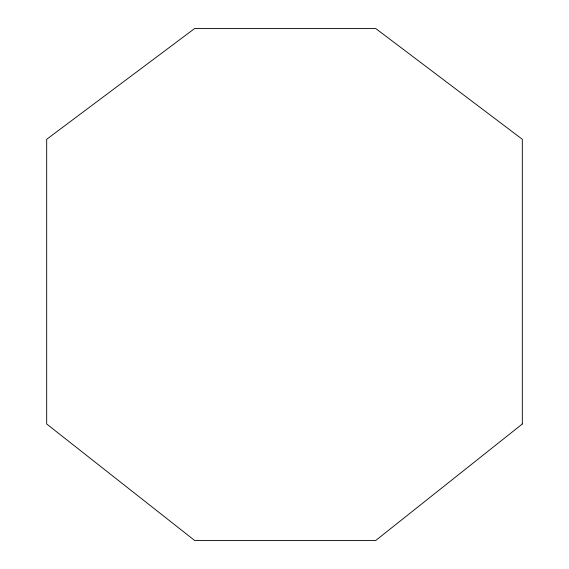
<?xml version="1.0" encoding="UTF-8"?>
<svg xmlns="http://www.w3.org/2000/svg" width="569" height="569" viewBox="0 0 569 569"><rect width="100%" height="100%" fill="white"/><g stroke="black" fill="none" stroke-linecap="round" stroke-linejoin="round"><path stroke-width="0.85" d="M522.314 423.99L375.64 540.55L194.74 540.55L46.686 423.99L46.686 139.284L194.74 28.45L375.64 28.45L522.314 139.284L522.314 423.99"/></g></svg>
